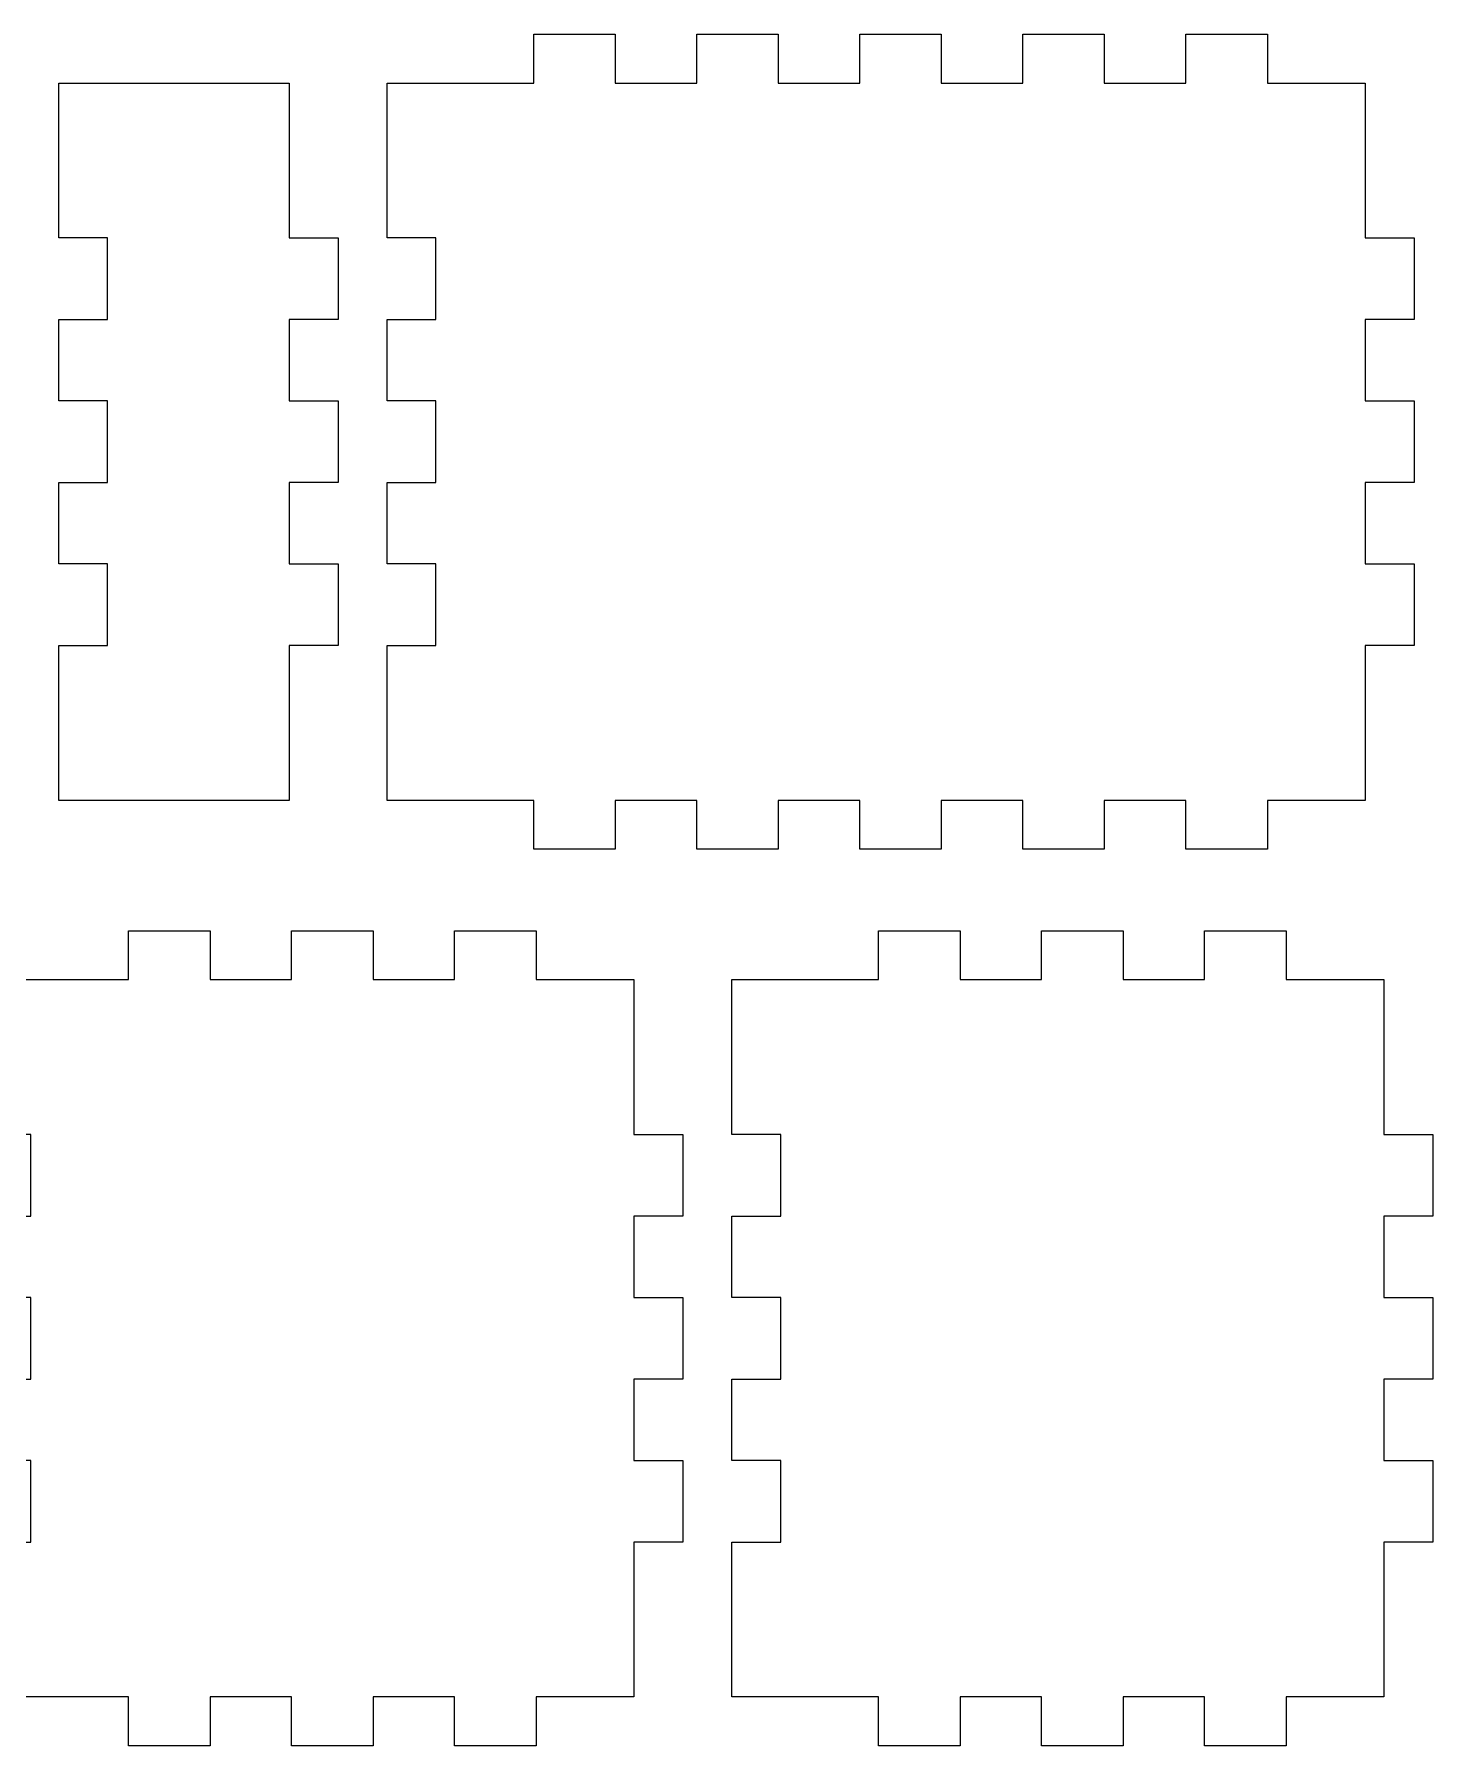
# Model space of a CAD drawing. Header units: centimetres. Extents: x -16 to 372, y -89 to 17.
# Drawn here: x 251.45 to 260.03, y -56.23 to -45.73 of the extents above; entities that cross this region are included whole.
import ezdxf

# ---------------------------------------------------------------- set-up
doc = ezdxf.new("R2010")
doc.units = ezdxf.units.CM
doc.header["$MEASUREMENT"] = 0
doc.layers.add('Capa 1', color=7, linetype='Continuous')

msp = doc.modelspace()

# ---------------------------------------------------------------- linework, layer by layer
at = {"layer": 'Capa 1', "color": 5, "lineweight": 9}
for points, knots in [([(253.61518, -50.43299), (253.61518, -50.43299), (254.26518, -50.43299), (254.26518, -50.43299), (254.26518, -50.43299), (254.26518, -50.43299), (254.51518, -50.43299), (254.51518, -50.43299), (254.51518, -50.43299), (254.51518, -50.43299), (254.51518, -50.73299), (254.51518, -50.73299), (254.51518, -50.73299), (254.51518, -50.73299), (255.01518, -50.73299), (255.01518, -50.73299), (255.01518, -50.73299), (255.01518, -50.73299), (255.01518, -50.43299), (255.01518, -50.43299), (255.01518, -50.43299), (255.01518, -50.43299), (255.26518, -50.43299), (255.26518, -50.43299), (255.26518, -50.43299), (255.26518, -50.43299), (255.51518, -50.43299), (255.51518, -50.43299), (255.51518, -50.43299), (255.51518, -50.43299), (255.51518, -50.73299), (255.51518, -50.73299), (255.51518, -50.73299), (255.51518, -50.73299), (256.01518, -50.73299), (256.01518, -50.73299), (256.01518, -50.73299), (256.01518, -50.73299), (256.01518, -50.43299), (256.01518, -50.43299), (256.01518, -50.43299), (256.01518, -50.43299), (256.26518, -50.43299), (256.26518, -50.43299), (256.26518, -50.43299), (256.26518, -50.43299), (256.51518, -50.43299), (256.51518, -50.43299), (256.51518, -50.43299), (256.51518, -50.43299), (256.51518, -50.73299), (256.51518, -50.73299), (256.51518, -50.73299), (256.51518, -50.73299), (257.01518, -50.73299), (257.01518, -50.73299), (257.01518, -50.73299), (257.01518, -50.73299), (257.01518, -50.43299), (257.01518, -50.43299), (257.01518, -50.43299), (257.01518, -50.43299), (257.26518, -50.43299), (257.26518, -50.43299), (257.26518, -50.43299), (257.26518, -50.43299), (257.51518, -50.43299), (257.51518, -50.43299), (257.51518, -50.43299), (257.51518, -50.43299), (257.51518, -50.73299), (257.51518, -50.73299), (257.51518, -50.73299), (257.51518, -50.73299), (258.01518, -50.73299), (258.01518, -50.73299), (258.01518, -50.73299), (258.01518, -50.73299), (258.01518, -50.43299), (258.01518, -50.43299), (258.01518, -50.43299), (258.01518, -50.43299), (258.26518, -50.43299), (258.26518, -50.43299), (258.26518, -50.43299), (258.26518, -50.43299), (258.51518, -50.43299), (258.51518, -50.43299), (258.51518, -50.43299), (258.51518, -50.43299), (258.51518, -50.73299), (258.51518, -50.73299), (258.51518, -50.73299), (258.51518, -50.73299), (259.01518, -50.73299), (259.01518, -50.73299), (259.01518, -50.73299), (259.01518, -50.73299), (259.01518, -50.43299), (259.01518, -50.43299), (259.01518, -50.43299), (259.01518, -50.43299), (259.26518, -50.43299), (259.26518, -50.43299), (259.26518, -50.43299), (259.26518, -50.43299), (259.61518, -50.43299), (259.61518, -50.43299), (259.61518, -50.43299), (259.61518, -50.43299), (259.61518, -49.73299), (259.61518, -49.73299), (259.61518, -49.73299), (259.61518, -49.73299), (259.61518, -49.48299), (259.61518, -49.48299), (259.61518, -49.48299), (259.61518, -49.48299), (259.91518, -49.48299), (259.91518, -49.48299), (259.91518, -49.48299), (259.91518, -49.48299), (259.91518, -48.98299), (259.91518, -48.98299), (259.91518, -48.98299), (259.91518, -48.98299), (259.61518, -48.98299), (259.61518, -48.98299), (259.61518, -48.98299), (259.61518, -48.98299), (259.61518, -48.73299), (259.61518, -48.73299), (259.61518, -48.73299), (259.61518, -48.73299), (259.61518, -48.48299), (259.61518, -48.48299), (259.61518, -48.48299), (259.61518, -48.48299), (259.91518, -48.48299), (259.91518, -48.48299), (259.91518, -48.48299), (259.91518, -48.48299), (259.91518, -47.98299), (259.91518, -47.98299), (259.91518, -47.98299), (259.91518, -47.98299), (259.61518, -47.98299), (259.61518, -47.98299), (259.61518, -47.98299), (259.61518, -47.98299), (259.61518, -47.73299), (259.61518, -47.73299), (259.61518, -47.73299), (259.61518, -47.73299), (259.61518, -47.48299), (259.61518, -47.48299), (259.61518, -47.48299), (259.61518, -47.48299), (259.91518, -47.48299), (259.91518, -47.48299), (259.91518, -47.48299), (259.91518, -47.48299), (259.91518, -46.98299), (259.91518, -46.98299), (259.91518, -46.98299), (259.91518, -46.98299), (259.61518, -46.98299), (259.61518, -46.98299), (259.61518, -46.98299), (259.61518, -46.98299), (259.61518, -46.73299), (259.61518, -46.73299), (259.61518, -46.73299), (259.61518, -46.73299), (259.61518, -46.03299), (259.61518, -46.03299), (259.61518, -46.03299), (259.61518, -46.03299), (259.26518, -46.03299), (259.26518, -46.03299), (259.26518, -46.03299), (259.26518, -46.03299), (259.01518, -46.03299), (259.01518, -46.03299), (259.01518, -46.03299), (259.01518, -46.03299), (259.01518, -45.73299), (259.01518, -45.73299), (259.01518, -45.73299), (259.01518, -45.73299), (258.51518, -45.73299), (258.51518, -45.73299), (258.51518, -45.73299), (258.51518, -45.73299), (258.51518, -46.03299), (258.51518, -46.03299), (258.51518, -46.03299), (258.51518, -46.03299), (258.26518, -46.03299), (258.26518, -46.03299), (258.26518, -46.03299), (258.26518, -46.03299), (258.01518, -46.03299), (258.01518, -46.03299), (258.01518, -46.03299), (258.01518, -46.03299), (258.01518, -45.73299), (258.01518, -45.73299), (258.01518, -45.73299), (258.01518, -45.73299), (257.51518, -45.73299), (257.51518, -45.73299), (257.51518, -45.73299), (257.51518, -45.73299), (257.51518, -46.03299), (257.51518, -46.03299), (257.51518, -46.03299), (257.51518, -46.03299), (257.26518, -46.03299), (257.26518, -46.03299), (257.26518, -46.03299), (257.26518, -46.03299), (257.01518, -46.03299), (257.01518, -46.03299), (257.01518, -46.03299), (257.01518, -46.03299), (257.01518, -45.73299), (257.01518, -45.73299), (257.01518, -45.73299), (257.01518, -45.73299), (256.51518, -45.73299), (256.51518, -45.73299), (256.51518, -45.73299), (256.51518, -45.73299), (256.51518, -46.03299), (256.51518, -46.03299), (256.51518, -46.03299), (256.51518, -46.03299), (256.26518, -46.03299), (256.26518, -46.03299), (256.26518, -46.03299), (256.26518, -46.03299), (256.01518, -46.03299), (256.01518, -46.03299), (256.01518, -46.03299), (256.01518, -46.03299), (256.01518, -45.73299), (256.01518, -45.73299), (256.01518, -45.73299), (256.01518, -45.73299), (255.51518, -45.73299), (255.51518, -45.73299), (255.51518, -45.73299), (255.51518, -45.73299), (255.51518, -46.03299), (255.51518, -46.03299), (255.51518, -46.03299), (255.51518, -46.03299), (255.26518, -46.03299), (255.26518, -46.03299), (255.26518, -46.03299), (255.26518, -46.03299), (255.01518, -46.03299), (255.01518, -46.03299), (255.01518, -46.03299), (255.01518, -46.03299), (255.01518, -45.73299), (255.01518, -45.73299), (255.01518, -45.73299), (255.01518, -45.73299), (254.51518, -45.73299), (254.51518, -45.73299), (254.51518, -45.73299), (254.51518, -45.73299), (254.51518, -46.03299), (254.51518, -46.03299), (254.51518, -46.03299), (254.51518, -46.03299), (254.26518, -46.03299), (254.26518, -46.03299), (254.26518, -46.03299), (254.26518, -46.03299), (253.61518, -46.03299), (253.61518, -46.03299), (253.61518, -46.03299), (253.61518, -46.03299), (253.61518, -46.73299), (253.61518, -46.73299), (253.61518, -46.73299), (253.61518, -46.73299), (253.61518, -46.98299), (253.61518, -46.98299), (253.61518, -46.98299), (253.61518, -46.98299), (253.91518, -46.98299), (253.91518, -46.98299), (253.91518, -46.98299), (253.91518, -46.98299), (253.91518, -47.48299), (253.91518, -47.48299), (253.91518, -47.48299), (253.91518, -47.48299), (253.61518, -47.48299), (253.61518, -47.48299), (253.61518, -47.48299), (253.61518, -47.48299), (253.61518, -47.73299), (253.61518, -47.73299), (253.61518, -47.73299), (253.61518, -47.73299), (253.61518, -47.98299), (253.61518, -47.98299), (253.61518, -47.98299), (253.61518, -47.98299), (253.91518, -47.98299), (253.91518, -47.98299), (253.91518, -47.98299), (253.91518, -47.98299), (253.91518, -48.48299), (253.91518, -48.48299), (253.91518, -48.48299), (253.91518, -48.48299), (253.61518, -48.48299), (253.61518, -48.48299), (253.61518, -48.48299), (253.61518, -48.48299), (253.61518, -48.73299), (253.61518, -48.73299), (253.61518, -48.73299), (253.61518, -48.73299), (253.61518, -48.98299), (253.61518, -48.98299), (253.61518, -48.98299), (253.61518, -48.98299), (253.91518, -48.98299), (253.91518, -48.98299), (253.91518, -48.98299), (253.91518, -48.98299), (253.91518, -49.48299), (253.91518, -49.48299), (253.91518, -49.48299), (253.91518, -49.48299), (253.61518, -49.48299), (253.61518, -49.48299), (253.61518, -49.48299), (253.61518, -49.48299), (253.61518, -49.73299), (253.61518, -49.73299), (253.61518, -49.73299), (253.61518, -49.73299), (253.61518, -50.43299), (253.61518, -50.43299)], [0, 0, 0, 0, 0.01123596, 0.01123596, 0.01123596, 0.01123596, 0.02247191, 0.02247191, 0.02247191, 0.02247191, 0.03370787, 0.03370787, 0.03370787, 0.03370787, 0.04494382, 0.04494382, 0.04494382, 0.04494382, 0.05617978, 0.05617978, 0.05617978, 0.05617978, 0.06741573, 0.06741573, 0.06741573, 0.06741573, 0.07865169, 0.07865169, 0.07865169, 0.07865169, 0.08988764, 0.08988764, 0.08988764, 0.08988764, 0.1011236, 0.1011236, 0.1011236, 0.1011236, 0.11235955, 0.11235955, 0.11235955, 0.11235955, 0.12359551, 0.12359551, 0.12359551, 0.12359551, 0.13483146, 0.13483146, 0.13483146, 0.13483146, 0.14606742, 0.14606742, 0.14606742, 0.14606742, 0.15730337, 0.15730337, 0.15730337, 0.15730337, 0.16853933, 0.16853933, 0.16853933, 0.16853933, 0.17977528, 0.17977528, 0.17977528, 0.17977528, 0.19101124, 0.19101124, 0.19101124, 0.19101124, 0.20224719, 0.20224719, 0.20224719, 0.20224719, 0.21348315, 0.21348315, 0.21348315, 0.21348315, 0.2247191, 0.2247191, 0.2247191, 0.2247191, 0.23595506, 0.23595506, 0.23595506, 0.23595506, 0.24719101, 0.24719101, 0.24719101, 0.24719101, 0.25842697, 0.25842697, 0.25842697, 0.25842697, 0.26966292, 0.26966292, 0.26966292, 0.26966292, 0.28089888, 0.28089888, 0.28089888, 0.28089888, 0.29213483, 0.29213483, 0.29213483, 0.29213483, 0.30337079, 0.30337079, 0.30337079, 0.30337079, 0.31460674, 0.31460674, 0.31460674, 0.31460674, 0.3258427, 0.3258427, 0.3258427, 0.3258427, 0.33707865, 0.33707865, 0.33707865, 0.33707865, 0.34831461, 0.34831461, 0.34831461, 0.34831461, 0.35955056, 0.35955056, 0.35955056, 0.35955056, 0.37078652, 0.37078652, 0.37078652, 0.37078652, 0.38202247, 0.38202247, 0.38202247, 0.38202247, 0.39325843, 0.39325843, 0.39325843, 0.39325843, 0.40449438, 0.40449438, 0.40449438, 0.40449438, 0.41573034, 0.41573034, 0.41573034, 0.41573034, 0.42696629, 0.42696629, 0.42696629, 0.42696629, 0.43820225, 0.43820225, 0.43820225, 0.43820225, 0.4494382, 0.4494382, 0.4494382, 0.4494382, 0.46067416, 0.46067416, 0.46067416, 0.46067416, 0.47191011, 0.47191011, 0.47191011, 0.47191011, 0.48314607, 0.48314607, 0.48314607, 0.48314607, 0.49438202, 0.49438202, 0.49438202, 0.49438202, 0.50561798, 0.50561798, 0.50561798, 0.50561798, 0.51685393, 0.51685393, 0.51685393, 0.51685393, 0.52808989, 0.52808989, 0.52808989, 0.52808989, 0.53932584, 0.53932584, 0.53932584, 0.53932584, 0.5505618, 0.5505618, 0.5505618, 0.5505618, 0.56179775, 0.56179775, 0.56179775, 0.56179775, 0.57303371, 0.57303371, 0.57303371, 0.57303371, 0.58426966, 0.58426966, 0.58426966, 0.58426966, 0.59550562, 0.59550562, 0.59550562, 0.59550562, 0.60674157, 0.60674157, 0.60674157, 0.60674157, 0.61797753, 0.61797753, 0.61797753, 0.61797753, 0.62921348, 0.62921348, 0.62921348, 0.62921348, 0.64044944, 0.64044944, 0.64044944, 0.64044944, 0.65168539, 0.65168539, 0.65168539, 0.65168539, 0.66292135, 0.66292135, 0.66292135, 0.66292135, 0.6741573, 0.6741573, 0.6741573, 0.6741573, 0.68539326, 0.68539326, 0.68539326, 0.68539326, 0.69662921, 0.69662921, 0.69662921, 0.69662921, 0.70786517, 0.70786517, 0.70786517, 0.70786517, 0.71910112, 0.71910112, 0.71910112, 0.71910112, 0.73033708, 0.73033708, 0.73033708, 0.73033708, 0.74157303, 0.74157303, 0.74157303, 0.74157303, 0.75280899, 0.75280899, 0.75280899, 0.75280899, 0.76404494, 0.76404494, 0.76404494, 0.76404494, 0.7752809, 0.7752809, 0.7752809, 0.7752809, 0.78651685, 0.78651685, 0.78651685, 0.78651685, 0.79775281, 0.79775281, 0.79775281, 0.79775281, 0.80898876, 0.80898876, 0.80898876, 0.80898876, 0.82022472, 0.82022472, 0.82022472, 0.82022472, 0.83146067, 0.83146067, 0.83146067, 0.83146067, 0.84269663, 0.84269663, 0.84269663, 0.84269663, 0.85393258, 0.85393258, 0.85393258, 0.85393258, 0.86516854, 0.86516854, 0.86516854, 0.86516854, 0.87640449, 0.87640449, 0.87640449, 0.87640449, 0.88764045, 0.88764045, 0.88764045, 0.88764045, 0.8988764, 0.8988764, 0.8988764, 0.8988764, 0.91011236, 0.91011236, 0.91011236, 0.91011236, 0.92134831, 0.92134831, 0.92134831, 0.92134831, 0.93258427, 0.93258427, 0.93258427, 0.93258427, 0.94382022, 0.94382022, 0.94382022, 0.94382022, 0.95505618, 0.95505618, 0.95505618, 0.95505618, 0.96629213, 0.96629213, 0.96629213, 0.96629213, 0.97752809, 0.97752809, 0.97752809, 0.97752809, 1, 1, 1, 1]), ([(251.60096, -50.43299), (251.60096, -50.43299), (252.45807, -50.43299), (252.45807, -50.43299), (252.45807, -50.43299), (252.45807, -50.43299), (253.01518, -50.43299), (253.01518, -50.43299), (253.01518, -50.43299), (253.01518, -50.43299), (253.01518, -49.73299), (253.01518, -49.73299), (253.01518, -49.73299), (253.01518, -49.73299), (253.01518, -49.48299), (253.01518, -49.48299), (253.01518, -49.48299), (253.01518, -49.48299), (253.31518, -49.48299), (253.31518, -49.48299), (253.31518, -49.48299), (253.31518, -49.48299), (253.31518, -48.98299), (253.31518, -48.98299), (253.31518, -48.98299), (253.31518, -48.98299), (253.01518, -48.98299), (253.01518, -48.98299), (253.01518, -48.98299), (253.01518, -48.98299), (253.01518, -48.73299), (253.01518, -48.73299), (253.01518, -48.73299), (253.01518, -48.73299), (253.01518, -48.48299), (253.01518, -48.48299), (253.01518, -48.48299), (253.01518, -48.48299), (253.31518, -48.48299), (253.31518, -48.48299), (253.31518, -48.48299), (253.31518, -48.48299), (253.31518, -47.98299), (253.31518, -47.98299), (253.31518, -47.98299), (253.31518, -47.98299), (253.01518, -47.98299), (253.01518, -47.98299), (253.01518, -47.98299), (253.01518, -47.98299), (253.01518, -47.73299), (253.01518, -47.73299), (253.01518, -47.73299), (253.01518, -47.73299), (253.01518, -47.48299), (253.01518, -47.48299), (253.01518, -47.48299), (253.01518, -47.48299), (253.31518, -47.48299), (253.31518, -47.48299), (253.31518, -47.48299), (253.31518, -47.48299), (253.31518, -46.98299), (253.31518, -46.98299), (253.31518, -46.98299), (253.31518, -46.98299), (253.01518, -46.98299), (253.01518, -46.98299), (253.01518, -46.98299), (253.01518, -46.98299), (253.01518, -46.73299), (253.01518, -46.73299), (253.01518, -46.73299), (253.01518, -46.73299), (253.01518, -46.03299), (253.01518, -46.03299), (253.01518, -46.03299), (253.01518, -46.03299), (252.45807, -46.03299), (252.45807, -46.03299), (252.45807, -46.03299), (252.45807, -46.03299), (251.60096, -46.03299), (251.60096, -46.03299), (251.60096, -46.03299), (251.60096, -46.03299), (251.60096, -46.73299), (251.60096, -46.73299), (251.60096, -46.73299), (251.60096, -46.73299), (251.60096, -46.98299), (251.60096, -46.98299), (251.60096, -46.98299), (251.60096, -46.98299), (251.90096, -46.98299), (251.90096, -46.98299), (251.90096, -46.98299), (251.90096, -46.98299), (251.90096, -47.48299), (251.90096, -47.48299), (251.90096, -47.48299), (251.90096, -47.48299), (251.60096, -47.48299), (251.60096, -47.48299), (251.60096, -47.48299), (251.60096, -47.48299), (251.60096, -47.73299), (251.60096, -47.73299), (251.60096, -47.73299), (251.60096, -47.73299), (251.60096, -47.98299), (251.60096, -47.98299), (251.60096, -47.98299), (251.60096, -47.98299), (251.90096, -47.98299), (251.90096, -47.98299), (251.90096, -47.98299), (251.90096, -47.98299), (251.90096, -48.48299), (251.90096, -48.48299), (251.90096, -48.48299), (251.90096, -48.48299), (251.60096, -48.48299), (251.60096, -48.48299), (251.60096, -48.48299), (251.60096, -48.48299), (251.60096, -48.73299), (251.60096, -48.73299), (251.60096, -48.73299), (251.60096, -48.73299), (251.60096, -48.98299), (251.60096, -48.98299), (251.60096, -48.98299), (251.60096, -48.98299), (251.90096, -48.98299), (251.90096, -48.98299), (251.90096, -48.98299), (251.90096, -48.98299), (251.90096, -49.48299), (251.90096, -49.48299), (251.90096, -49.48299), (251.90096, -49.48299), (251.60096, -49.48299), (251.60096, -49.48299), (251.60096, -49.48299), (251.60096, -49.48299), (251.60096, -49.73299), (251.60096, -49.73299), (251.60096, -49.73299), (251.60096, -49.73299), (251.60096, -50.43299), (251.60096, -50.43299)], [0, 0, 0, 0, 0.02564103, 0.02564103, 0.02564103, 0.02564103, 0.05128205, 0.05128205, 0.05128205, 0.05128205, 0.07692308, 0.07692308, 0.07692308, 0.07692308, 0.1025641, 0.1025641, 0.1025641, 0.1025641, 0.12820513, 0.12820513, 0.12820513, 0.12820513, 0.15384615, 0.15384615, 0.15384615, 0.15384615, 0.17948718, 0.17948718, 0.17948718, 0.17948718, 0.20512821, 0.20512821, 0.20512821, 0.20512821, 0.23076923, 0.23076923, 0.23076923, 0.23076923, 0.25641026, 0.25641026, 0.25641026, 0.25641026, 0.28205128, 0.28205128, 0.28205128, 0.28205128, 0.30769231, 0.30769231, 0.30769231, 0.30769231, 0.33333333, 0.33333333, 0.33333333, 0.33333333, 0.35897436, 0.35897436, 0.35897436, 0.35897436, 0.38461538, 0.38461538, 0.38461538, 0.38461538, 0.41025641, 0.41025641, 0.41025641, 0.41025641, 0.43589744, 0.43589744, 0.43589744, 0.43589744, 0.46153846, 0.46153846, 0.46153846, 0.46153846, 0.48717949, 0.48717949, 0.48717949, 0.48717949, 0.51282051, 0.51282051, 0.51282051, 0.51282051, 0.53846154, 0.53846154, 0.53846154, 0.53846154, 0.56410256, 0.56410256, 0.56410256, 0.56410256, 0.58974359, 0.58974359, 0.58974359, 0.58974359, 0.61538462, 0.61538462, 0.61538462, 0.61538462, 0.64102564, 0.64102564, 0.64102564, 0.64102564, 0.66666667, 0.66666667, 0.66666667, 0.66666667, 0.69230769, 0.69230769, 0.69230769, 0.69230769, 0.71794872, 0.71794872, 0.71794872, 0.71794872, 0.74358974, 0.74358974, 0.74358974, 0.74358974, 0.76923077, 0.76923077, 0.76923077, 0.76923077, 0.79487179, 0.79487179, 0.79487179, 0.79487179, 0.82051282, 0.82051282, 0.82051282, 0.82051282, 0.84615385, 0.84615385, 0.84615385, 0.84615385, 0.87179487, 0.87179487, 0.87179487, 0.87179487, 0.8974359, 0.8974359, 0.8974359, 0.8974359, 0.92307692, 0.92307692, 0.92307692, 0.92307692, 0.94871795, 0.94871795, 0.94871795, 0.94871795, 1, 1, 1, 1]), ([(251.1299, -55.93299), (251.1299, -55.93299), (251.7799, -55.93299), (251.7799, -55.93299), (251.7799, -55.93299), (251.7799, -55.93299), (252.0299, -55.93299), (252.0299, -55.93299), (252.0299, -55.93299), (252.0299, -55.93299), (252.0299, -56.23299), (252.0299, -56.23299), (252.0299, -56.23299), (252.0299, -56.23299), (252.5299, -56.23299), (252.5299, -56.23299), (252.5299, -56.23299), (252.5299, -56.23299), (252.5299, -55.93299), (252.5299, -55.93299), (252.5299, -55.93299), (252.5299, -55.93299), (252.7799, -55.93299), (252.7799, -55.93299), (252.7799, -55.93299), (252.7799, -55.93299), (253.0299, -55.93299), (253.0299, -55.93299), (253.0299, -55.93299), (253.0299, -55.93299), (253.0299, -56.23299), (253.0299, -56.23299), (253.0299, -56.23299), (253.0299, -56.23299), (253.5299, -56.23299), (253.5299, -56.23299), (253.5299, -56.23299), (253.5299, -56.23299), (253.5299, -55.93299), (253.5299, -55.93299), (253.5299, -55.93299), (253.5299, -55.93299), (253.7799, -55.93299), (253.7799, -55.93299), (253.7799, -55.93299), (253.7799, -55.93299), (254.0299, -55.93299), (254.0299, -55.93299), (254.0299, -55.93299), (254.0299, -55.93299), (254.0299, -56.23299), (254.0299, -56.23299), (254.0299, -56.23299), (254.0299, -56.23299), (254.5299, -56.23299), (254.5299, -56.23299), (254.5299, -56.23299), (254.5299, -56.23299), (254.5299, -55.93299), (254.5299, -55.93299), (254.5299, -55.93299), (254.5299, -55.93299), (254.7799, -55.93299), (254.7799, -55.93299), (254.7799, -55.93299), (254.7799, -55.93299), (255.1299, -55.93299), (255.1299, -55.93299), (255.1299, -55.93299), (255.1299, -55.93299), (255.1299, -55.23299), (255.1299, -55.23299), (255.1299, -55.23299), (255.1299, -55.23299), (255.1299, -54.98299), (255.1299, -54.98299), (255.1299, -54.98299), (255.1299, -54.98299), (255.4299, -54.98299), (255.4299, -54.98299), (255.4299, -54.98299), (255.4299, -54.98299), (255.4299, -54.48299), (255.4299, -54.48299), (255.4299, -54.48299), (255.4299, -54.48299), (255.1299, -54.48299), (255.1299, -54.48299), (255.1299, -54.48299), (255.1299, -54.48299), (255.1299, -54.23299), (255.1299, -54.23299), (255.1299, -54.23299), (255.1299, -54.23299), (255.1299, -53.98299), (255.1299, -53.98299), (255.1299, -53.98299), (255.1299, -53.98299), (255.4299, -53.98299), (255.4299, -53.98299), (255.4299, -53.98299), (255.4299, -53.98299), (255.4299, -53.48299), (255.4299, -53.48299), (255.4299, -53.48299), (255.4299, -53.48299), (255.1299, -53.48299), (255.1299, -53.48299), (255.1299, -53.48299), (255.1299, -53.48299), (255.1299, -53.23299), (255.1299, -53.23299), (255.1299, -53.23299), (255.1299, -53.23299), (255.1299, -52.98299), (255.1299, -52.98299), (255.1299, -52.98299), (255.1299, -52.98299), (255.4299, -52.98299), (255.4299, -52.98299), (255.4299, -52.98299), (255.4299, -52.98299), (255.4299, -52.48299), (255.4299, -52.48299), (255.4299, -52.48299), (255.4299, -52.48299), (255.1299, -52.48299), (255.1299, -52.48299), (255.1299, -52.48299), (255.1299, -52.48299), (255.1299, -52.23299), (255.1299, -52.23299), (255.1299, -52.23299), (255.1299, -52.23299), (255.1299, -51.53299), (255.1299, -51.53299), (255.1299, -51.53299), (255.1299, -51.53299), (254.7799, -51.53299), (254.7799, -51.53299), (254.7799, -51.53299), (254.7799, -51.53299), (254.5299, -51.53299), (254.5299, -51.53299), (254.5299, -51.53299), (254.5299, -51.53299), (254.5299, -51.23299), (254.5299, -51.23299), (254.5299, -51.23299), (254.5299, -51.23299), (254.0299, -51.23299), (254.0299, -51.23299), (254.0299, -51.23299), (254.0299, -51.23299), (254.0299, -51.53299), (254.0299, -51.53299), (254.0299, -51.53299), (254.0299, -51.53299), (253.7799, -51.53299), (253.7799, -51.53299), (253.7799, -51.53299), (253.7799, -51.53299), (253.5299, -51.53299), (253.5299, -51.53299), (253.5299, -51.53299), (253.5299, -51.53299), (253.5299, -51.23299), (253.5299, -51.23299), (253.5299, -51.23299), (253.5299, -51.23299), (253.0299, -51.23299), (253.0299, -51.23299), (253.0299, -51.23299), (253.0299, -51.23299), (253.0299, -51.53299), (253.0299, -51.53299), (253.0299, -51.53299), (253.0299, -51.53299), (252.7799, -51.53299), (252.7799, -51.53299), (252.7799, -51.53299), (252.7799, -51.53299), (252.5299, -51.53299), (252.5299, -51.53299), (252.5299, -51.53299), (252.5299, -51.53299), (252.5299, -51.23299), (252.5299, -51.23299), (252.5299, -51.23299), (252.5299, -51.23299), (252.0299, -51.23299), (252.0299, -51.23299), (252.0299, -51.23299), (252.0299, -51.23299), (252.0299, -51.53299), (252.0299, -51.53299), (252.0299, -51.53299), (252.0299, -51.53299), (251.7799, -51.53299), (251.7799, -51.53299), (251.7799, -51.53299), (251.7799, -51.53299), (251.1299, -51.53299), (251.1299, -51.53299), (251.1299, -51.53299), (251.1299, -51.53299), (251.1299, -52.23299), (251.1299, -52.23299), (251.1299, -52.23299), (251.1299, -52.23299), (251.1299, -52.48299), (251.1299, -52.48299), (251.1299, -52.48299), (251.1299, -52.48299), (251.4299, -52.48299), (251.4299, -52.48299), (251.4299, -52.48299), (251.4299, -52.48299), (251.4299, -52.98299), (251.4299, -52.98299), (251.4299, -52.98299), (251.4299, -52.98299), (251.1299, -52.98299), (251.1299, -52.98299), (251.1299, -52.98299), (251.1299, -52.98299), (251.1299, -53.23299), (251.1299, -53.23299), (251.1299, -53.23299), (251.1299, -53.23299), (251.1299, -53.48299), (251.1299, -53.48299), (251.1299, -53.48299), (251.1299, -53.48299), (251.4299, -53.48299), (251.4299, -53.48299), (251.4299, -53.48299), (251.4299, -53.48299), (251.4299, -53.98299), (251.4299, -53.98299), (251.4299, -53.98299), (251.4299, -53.98299), (251.1299, -53.98299), (251.1299, -53.98299), (251.1299, -53.98299), (251.1299, -53.98299), (251.1299, -54.23299), (251.1299, -54.23299), (251.1299, -54.23299), (251.1299, -54.23299), (251.1299, -54.48299), (251.1299, -54.48299), (251.1299, -54.48299), (251.1299, -54.48299), (251.4299, -54.48299), (251.4299, -54.48299), (251.4299, -54.48299), (251.4299, -54.48299), (251.4299, -54.98299), (251.4299, -54.98299), (251.4299, -54.98299), (251.4299, -54.98299), (251.1299, -54.98299), (251.1299, -54.98299), (251.1299, -54.98299), (251.1299, -54.98299), (251.1299, -55.23299), (251.1299, -55.23299), (251.1299, -55.23299), (251.1299, -55.23299), (251.1299, -55.93299), (251.1299, -55.93299)], [0, 0, 0, 0, 0.01449275, 0.01449275, 0.01449275, 0.01449275, 0.02898551, 0.02898551, 0.02898551, 0.02898551, 0.04347826, 0.04347826, 0.04347826, 0.04347826, 0.05797101, 0.05797101, 0.05797101, 0.05797101, 0.07246377, 0.07246377, 0.07246377, 0.07246377, 0.08695652, 0.08695652, 0.08695652, 0.08695652, 0.10144928, 0.10144928, 0.10144928, 0.10144928, 0.11594203, 0.11594203, 0.11594203, 0.11594203, 0.13043478, 0.13043478, 0.13043478, 0.13043478, 0.14492754, 0.14492754, 0.14492754, 0.14492754, 0.15942029, 0.15942029, 0.15942029, 0.15942029, 0.17391304, 0.17391304, 0.17391304, 0.17391304, 0.1884058, 0.1884058, 0.1884058, 0.1884058, 0.20289855, 0.20289855, 0.20289855, 0.20289855, 0.2173913, 0.2173913, 0.2173913, 0.2173913, 0.23188406, 0.23188406, 0.23188406, 0.23188406, 0.24637681, 0.24637681, 0.24637681, 0.24637681, 0.26086957, 0.26086957, 0.26086957, 0.26086957, 0.27536232, 0.27536232, 0.27536232, 0.27536232, 0.28985507, 0.28985507, 0.28985507, 0.28985507, 0.30434783, 0.30434783, 0.30434783, 0.30434783, 0.31884058, 0.31884058, 0.31884058, 0.31884058, 0.33333333, 0.33333333, 0.33333333, 0.33333333, 0.34782609, 0.34782609, 0.34782609, 0.34782609, 0.36231884, 0.36231884, 0.36231884, 0.36231884, 0.37681159, 0.37681159, 0.37681159, 0.37681159, 0.39130435, 0.39130435, 0.39130435, 0.39130435, 0.4057971, 0.4057971, 0.4057971, 0.4057971, 0.42028986, 0.42028986, 0.42028986, 0.42028986, 0.43478261, 0.43478261, 0.43478261, 0.43478261, 0.44927536, 0.44927536, 0.44927536, 0.44927536, 0.46376812, 0.46376812, 0.46376812, 0.46376812, 0.47826087, 0.47826087, 0.47826087, 0.47826087, 0.49275362, 0.49275362, 0.49275362, 0.49275362, 0.50724638, 0.50724638, 0.50724638, 0.50724638, 0.52173913, 0.52173913, 0.52173913, 0.52173913, 0.53623188, 0.53623188, 0.53623188, 0.53623188, 0.55072464, 0.55072464, 0.55072464, 0.55072464, 0.56521739, 0.56521739, 0.56521739, 0.56521739, 0.57971014, 0.57971014, 0.57971014, 0.57971014, 0.5942029, 0.5942029, 0.5942029, 0.5942029, 0.60869565, 0.60869565, 0.60869565, 0.60869565, 0.62318841, 0.62318841, 0.62318841, 0.62318841, 0.63768116, 0.63768116, 0.63768116, 0.63768116, 0.65217391, 0.65217391, 0.65217391, 0.65217391, 0.66666667, 0.66666667, 0.66666667, 0.66666667, 0.68115942, 0.68115942, 0.68115942, 0.68115942, 0.69565217, 0.69565217, 0.69565217, 0.69565217, 0.71014493, 0.71014493, 0.71014493, 0.71014493, 0.72463768, 0.72463768, 0.72463768, 0.72463768, 0.73913043, 0.73913043, 0.73913043, 0.73913043, 0.75362319, 0.75362319, 0.75362319, 0.75362319, 0.76811594, 0.76811594, 0.76811594, 0.76811594, 0.7826087, 0.7826087, 0.7826087, 0.7826087, 0.79710145, 0.79710145, 0.79710145, 0.79710145, 0.8115942, 0.8115942, 0.8115942, 0.8115942, 0.82608696, 0.82608696, 0.82608696, 0.82608696, 0.84057971, 0.84057971, 0.84057971, 0.84057971, 0.85507246, 0.85507246, 0.85507246, 0.85507246, 0.86956522, 0.86956522, 0.86956522, 0.86956522, 0.88405797, 0.88405797, 0.88405797, 0.88405797, 0.89855072, 0.89855072, 0.89855072, 0.89855072, 0.91304348, 0.91304348, 0.91304348, 0.91304348, 0.92753623, 0.92753623, 0.92753623, 0.92753623, 0.94202899, 0.94202899, 0.94202899, 0.94202899, 0.95652174, 0.95652174, 0.95652174, 0.95652174, 0.97101449, 0.97101449, 0.97101449, 0.97101449, 1, 1, 1, 1]), ([(255.7299, -55.93299), (255.7299, -55.93299), (256.3799, -55.93299), (256.3799, -55.93299), (256.3799, -55.93299), (256.3799, -55.93299), (256.6299, -55.93299), (256.6299, -55.93299), (256.6299, -55.93299), (256.6299, -55.93299), (256.6299, -56.23299), (256.6299, -56.23299), (256.6299, -56.23299), (256.6299, -56.23299), (257.1299, -56.23299), (257.1299, -56.23299), (257.1299, -56.23299), (257.1299, -56.23299), (257.1299, -55.93299), (257.1299, -55.93299), (257.1299, -55.93299), (257.1299, -55.93299), (257.3799, -55.93299), (257.3799, -55.93299), (257.3799, -55.93299), (257.3799, -55.93299), (257.6299, -55.93299), (257.6299, -55.93299), (257.6299, -55.93299), (257.6299, -55.93299), (257.6299, -56.23299), (257.6299, -56.23299), (257.6299, -56.23299), (257.6299, -56.23299), (258.1299, -56.23299), (258.1299, -56.23299), (258.1299, -56.23299), (258.1299, -56.23299), (258.1299, -55.93299), (258.1299, -55.93299), (258.1299, -55.93299), (258.1299, -55.93299), (258.3799, -55.93299), (258.3799, -55.93299), (258.3799, -55.93299), (258.3799, -55.93299), (258.6299, -55.93299), (258.6299, -55.93299), (258.6299, -55.93299), (258.6299, -55.93299), (258.6299, -56.23299), (258.6299, -56.23299), (258.6299, -56.23299), (258.6299, -56.23299), (259.1299, -56.23299), (259.1299, -56.23299), (259.1299, -56.23299), (259.1299, -56.23299), (259.1299, -55.93299), (259.1299, -55.93299), (259.1299, -55.93299), (259.1299, -55.93299), (259.3799, -55.93299), (259.3799, -55.93299), (259.3799, -55.93299), (259.3799, -55.93299), (259.7299, -55.93299), (259.7299, -55.93299), (259.7299, -55.93299), (259.7299, -55.93299), (259.7299, -55.23299), (259.7299, -55.23299), (259.7299, -55.23299), (259.7299, -55.23299), (259.7299, -54.98299), (259.7299, -54.98299), (259.7299, -54.98299), (259.7299, -54.98299), (260.0299, -54.98299), (260.0299, -54.98299), (260.0299, -54.98299), (260.0299, -54.98299), (260.0299, -54.48299), (260.0299, -54.48299), (260.0299, -54.48299), (260.0299, -54.48299), (259.7299, -54.48299), (259.7299, -54.48299), (259.7299, -54.48299), (259.7299, -54.48299), (259.7299, -54.23299), (259.7299, -54.23299), (259.7299, -54.23299), (259.7299, -54.23299), (259.7299, -53.98299), (259.7299, -53.98299), (259.7299, -53.98299), (259.7299, -53.98299), (260.0299, -53.98299), (260.0299, -53.98299), (260.0299, -53.98299), (260.0299, -53.98299), (260.0299, -53.48299), (260.0299, -53.48299), (260.0299, -53.48299), (260.0299, -53.48299), (259.7299, -53.48299), (259.7299, -53.48299), (259.7299, -53.48299), (259.7299, -53.48299), (259.7299, -53.23299), (259.7299, -53.23299), (259.7299, -53.23299), (259.7299, -53.23299), (259.7299, -52.98299), (259.7299, -52.98299), (259.7299, -52.98299), (259.7299, -52.98299), (260.0299, -52.98299), (260.0299, -52.98299), (260.0299, -52.98299), (260.0299, -52.98299), (260.0299, -52.48299), (260.0299, -52.48299), (260.0299, -52.48299), (260.0299, -52.48299), (259.7299, -52.48299), (259.7299, -52.48299), (259.7299, -52.48299), (259.7299, -52.48299), (259.7299, -52.23299), (259.7299, -52.23299), (259.7299, -52.23299), (259.7299, -52.23299), (259.7299, -51.53299), (259.7299, -51.53299), (259.7299, -51.53299), (259.7299, -51.53299), (259.3799, -51.53299), (259.3799, -51.53299), (259.3799, -51.53299), (259.3799, -51.53299), (259.1299, -51.53299), (259.1299, -51.53299), (259.1299, -51.53299), (259.1299, -51.53299), (259.1299, -51.23299), (259.1299, -51.23299), (259.1299, -51.23299), (259.1299, -51.23299), (258.6299, -51.23299), (258.6299, -51.23299), (258.6299, -51.23299), (258.6299, -51.23299), (258.6299, -51.53299), (258.6299, -51.53299), (258.6299, -51.53299), (258.6299, -51.53299), (258.3799, -51.53299), (258.3799, -51.53299), (258.3799, -51.53299), (258.3799, -51.53299), (258.1299, -51.53299), (258.1299, -51.53299), (258.1299, -51.53299), (258.1299, -51.53299), (258.1299, -51.23299), (258.1299, -51.23299), (258.1299, -51.23299), (258.1299, -51.23299), (257.6299, -51.23299), (257.6299, -51.23299), (257.6299, -51.23299), (257.6299, -51.23299), (257.6299, -51.53299), (257.6299, -51.53299), (257.6299, -51.53299), (257.6299, -51.53299), (257.3799, -51.53299), (257.3799, -51.53299), (257.3799, -51.53299), (257.3799, -51.53299), (257.1299, -51.53299), (257.1299, -51.53299), (257.1299, -51.53299), (257.1299, -51.53299), (257.1299, -51.23299), (257.1299, -51.23299), (257.1299, -51.23299), (257.1299, -51.23299), (256.6299, -51.23299), (256.6299, -51.23299), (256.6299, -51.23299), (256.6299, -51.23299), (256.6299, -51.53299), (256.6299, -51.53299), (256.6299, -51.53299), (256.6299, -51.53299), (256.3799, -51.53299), (256.3799, -51.53299), (256.3799, -51.53299), (256.3799, -51.53299), (255.7299, -51.53299), (255.7299, -51.53299), (255.7299, -51.53299), (255.7299, -51.53299), (255.7299, -52.23299), (255.7299, -52.23299), (255.7299, -52.23299), (255.7299, -52.23299), (255.7299, -52.48299), (255.7299, -52.48299), (255.7299, -52.48299), (255.7299, -52.48299), (256.0299, -52.48299), (256.0299, -52.48299), (256.0299, -52.48299), (256.0299, -52.48299), (256.0299, -52.98299), (256.0299, -52.98299), (256.0299, -52.98299), (256.0299, -52.98299), (255.7299, -52.98299), (255.7299, -52.98299), (255.7299, -52.98299), (255.7299, -52.98299), (255.7299, -53.23299), (255.7299, -53.23299), (255.7299, -53.23299), (255.7299, -53.23299), (255.7299, -53.48299), (255.7299, -53.48299), (255.7299, -53.48299), (255.7299, -53.48299), (256.0299, -53.48299), (256.0299, -53.48299), (256.0299, -53.48299), (256.0299, -53.48299), (256.0299, -53.98299), (256.0299, -53.98299), (256.0299, -53.98299), (256.0299, -53.98299), (255.7299, -53.98299), (255.7299, -53.98299), (255.7299, -53.98299), (255.7299, -53.98299), (255.7299, -54.23299), (255.7299, -54.23299), (255.7299, -54.23299), (255.7299, -54.23299), (255.7299, -54.48299), (255.7299, -54.48299), (255.7299, -54.48299), (255.7299, -54.48299), (256.0299, -54.48299), (256.0299, -54.48299), (256.0299, -54.48299), (256.0299, -54.48299), (256.0299, -54.98299), (256.0299, -54.98299), (256.0299, -54.98299), (256.0299, -54.98299), (255.7299, -54.98299), (255.7299, -54.98299), (255.7299, -54.98299), (255.7299, -54.98299), (255.7299, -55.23299), (255.7299, -55.23299), (255.7299, -55.23299), (255.7299, -55.23299), (255.7299, -55.93299), (255.7299, -55.93299)], [0, 0, 0, 0, 0.01449275, 0.01449275, 0.01449275, 0.01449275, 0.02898551, 0.02898551, 0.02898551, 0.02898551, 0.04347826, 0.04347826, 0.04347826, 0.04347826, 0.05797101, 0.05797101, 0.05797101, 0.05797101, 0.07246377, 0.07246377, 0.07246377, 0.07246377, 0.08695652, 0.08695652, 0.08695652, 0.08695652, 0.10144928, 0.10144928, 0.10144928, 0.10144928, 0.11594203, 0.11594203, 0.11594203, 0.11594203, 0.13043478, 0.13043478, 0.13043478, 0.13043478, 0.14492754, 0.14492754, 0.14492754, 0.14492754, 0.15942029, 0.15942029, 0.15942029, 0.15942029, 0.17391304, 0.17391304, 0.17391304, 0.17391304, 0.1884058, 0.1884058, 0.1884058, 0.1884058, 0.20289855, 0.20289855, 0.20289855, 0.20289855, 0.2173913, 0.2173913, 0.2173913, 0.2173913, 0.23188406, 0.23188406, 0.23188406, 0.23188406, 0.24637681, 0.24637681, 0.24637681, 0.24637681, 0.26086957, 0.26086957, 0.26086957, 0.26086957, 0.27536232, 0.27536232, 0.27536232, 0.27536232, 0.28985507, 0.28985507, 0.28985507, 0.28985507, 0.30434783, 0.30434783, 0.30434783, 0.30434783, 0.31884058, 0.31884058, 0.31884058, 0.31884058, 0.33333333, 0.33333333, 0.33333333, 0.33333333, 0.34782609, 0.34782609, 0.34782609, 0.34782609, 0.36231884, 0.36231884, 0.36231884, 0.36231884, 0.37681159, 0.37681159, 0.37681159, 0.37681159, 0.39130435, 0.39130435, 0.39130435, 0.39130435, 0.4057971, 0.4057971, 0.4057971, 0.4057971, 0.42028986, 0.42028986, 0.42028986, 0.42028986, 0.43478261, 0.43478261, 0.43478261, 0.43478261, 0.44927536, 0.44927536, 0.44927536, 0.44927536, 0.46376812, 0.46376812, 0.46376812, 0.46376812, 0.47826087, 0.47826087, 0.47826087, 0.47826087, 0.49275362, 0.49275362, 0.49275362, 0.49275362, 0.50724638, 0.50724638, 0.50724638, 0.50724638, 0.52173913, 0.52173913, 0.52173913, 0.52173913, 0.53623188, 0.53623188, 0.53623188, 0.53623188, 0.55072464, 0.55072464, 0.55072464, 0.55072464, 0.56521739, 0.56521739, 0.56521739, 0.56521739, 0.57971014, 0.57971014, 0.57971014, 0.57971014, 0.5942029, 0.5942029, 0.5942029, 0.5942029, 0.60869565, 0.60869565, 0.60869565, 0.60869565, 0.62318841, 0.62318841, 0.62318841, 0.62318841, 0.63768116, 0.63768116, 0.63768116, 0.63768116, 0.65217391, 0.65217391, 0.65217391, 0.65217391, 0.66666667, 0.66666667, 0.66666667, 0.66666667, 0.68115942, 0.68115942, 0.68115942, 0.68115942, 0.69565217, 0.69565217, 0.69565217, 0.69565217, 0.71014493, 0.71014493, 0.71014493, 0.71014493, 0.72463768, 0.72463768, 0.72463768, 0.72463768, 0.73913043, 0.73913043, 0.73913043, 0.73913043, 0.75362319, 0.75362319, 0.75362319, 0.75362319, 0.76811594, 0.76811594, 0.76811594, 0.76811594, 0.7826087, 0.7826087, 0.7826087, 0.7826087, 0.79710145, 0.79710145, 0.79710145, 0.79710145, 0.8115942, 0.8115942, 0.8115942, 0.8115942, 0.82608696, 0.82608696, 0.82608696, 0.82608696, 0.84057971, 0.84057971, 0.84057971, 0.84057971, 0.85507246, 0.85507246, 0.85507246, 0.85507246, 0.86956522, 0.86956522, 0.86956522, 0.86956522, 0.88405797, 0.88405797, 0.88405797, 0.88405797, 0.89855072, 0.89855072, 0.89855072, 0.89855072, 0.91304348, 0.91304348, 0.91304348, 0.91304348, 0.92753623, 0.92753623, 0.92753623, 0.92753623, 0.94202899, 0.94202899, 0.94202899, 0.94202899, 0.95652174, 0.95652174, 0.95652174, 0.95652174, 0.97101449, 0.97101449, 0.97101449, 0.97101449, 1, 1, 1, 1])]:
    msp.add_open_spline(points, degree=3, knots=knots, dxfattribs=at)

doc.saveas('drawing.dxf')
